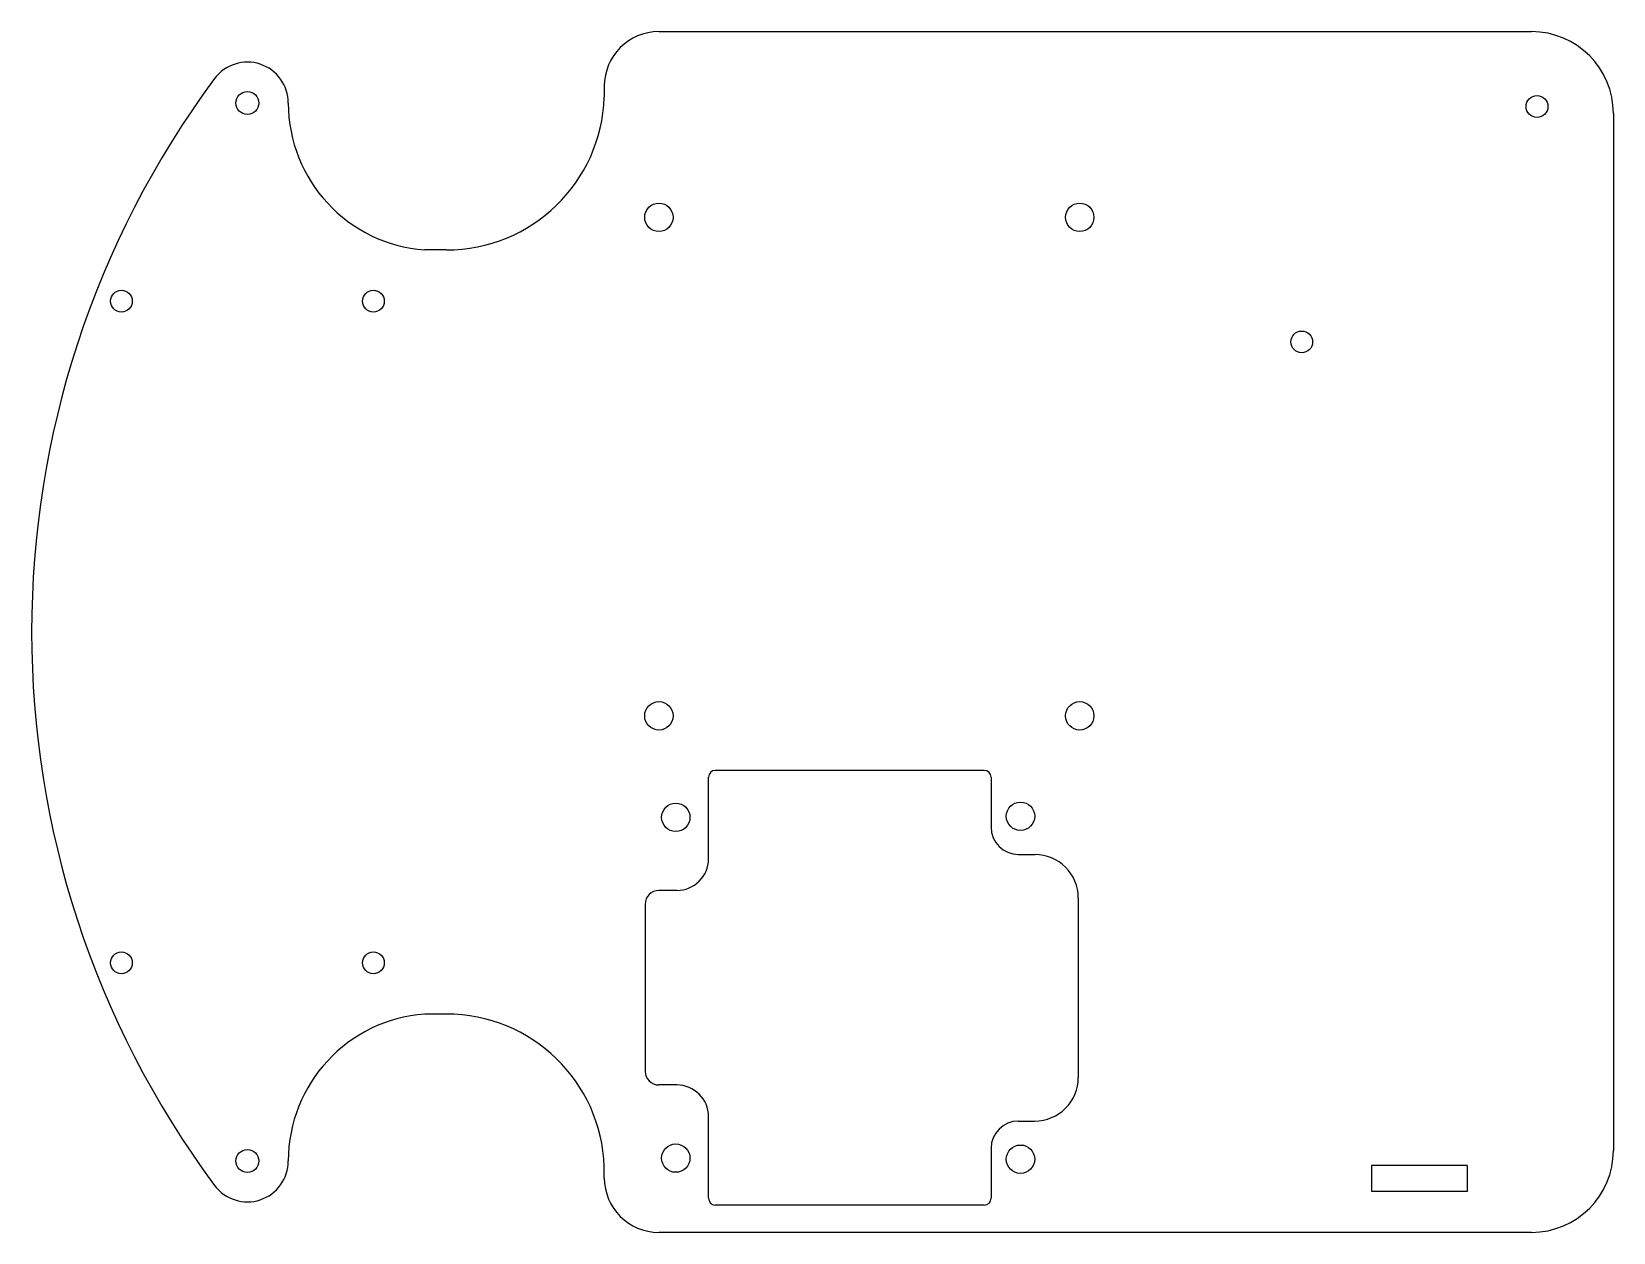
# Model space of a CAD drawing. Header units: inches. Extents: x -3.63 to 3.63, y -2.75 to 2.75.
import ezdxf

# ---------------------------------------------------------------- set-up
doc = ezdxf.new("R2010")
doc.units = ezdxf.units.IN
doc.header["$MEASUREMENT"] = 0

msp = doc.modelspace()

# ---------------------------------------------------------------- linework, layer by layer
at = {"color": 7, "linetype": 'Continuous', "lineweight": 25}
for p, q in [((-0.75, 2.75), (3.25, 2.75)), ((-1, 2.5), (-1, 2.4494)), ((3.625, 2.375), (3.625, -2.375)), ((-1.7243, 1.75), (-1.8231, 1.75)), ((0.7412, -0.634), (-0.4913, -0.634)), ((-0.5225, -1.039), (-0.5225, -0.6653)), ((0.7725, -0.6653), (0.7725, -0.894)), ((0.8975, -1.019), (0.9725, -1.019)), ((-0.6675, -1.184), (-0.75, -1.184)), ((1.1725, -1.219), (1.1725, -2.04)), ((-0.8125, -1.2465), (-0.8125, -2.0125)), ((-1.7243, -1.75), (-1.8231, -1.75)), ((-0.6675, -2.075), (-0.75, -2.075)), ((-0.5225, -2.5938), (-0.5225, -2.22)), ((0.8975, -2.24), (0.9725, -2.24)), ((0.7725, -2.365), (0.7725, -2.5938)), ((-1, -2.5), (-1, -2.4494)), ((2.9546, -2.4445), (2.5171, -2.4445)), ((2.5171, -2.4445), (2.5171, -2.5625)), ((2.9546, -2.4445), (2.9546, -2.5625)), ((2.9546, -2.5625), (2.5171, -2.5625)), ((0.7412, -2.625), (-0.4913, -2.625)), ((3.25, -2.75), (-0.75, -2.75))]:
    msp.add_line(p, q, dxfattribs=at)
for centre, radius in [((-2.636, 2.423), 0.0525), ((3.275, 2.407), 0.05), ((-0.75, 1.8995), 0.065), ((1.1791, 1.8995), 0.065), ((-3.2135, 1.5155), 0.05), ((-2.0585, 1.5155), 0.05), ((2.1967, 1.3287), 0.05), ((-0.75, -0.384), 0.065), ((1.1791, -0.384), 0.065), ((-0.6725, -0.849), 0.065), ((0.9075, -0.844), 0.065), ((-3.2135, -1.5155), 0.05), ((-2.0585, -1.5155), 0.05), ((-2.636, -2.423), 0.0525), ((-0.6725, -2.41), 0.065), ((0.9075, -2.415), 0.065)]:
    msp.add_circle(centre, radius, dxfattribs=at)
for centre, radius, start, end in [((-0.75, 2.5), 0.25, 90, 180), ((3.25, 2.375), 0.375, 0, 90), ((-2.636, 2.423), 0.1875, 0, 143.39278), ((0.6257, 0), 4.2507, 143.39278, 216.60722), ((-1.7737, 2.423), 0.6748, 180, 265.79876), ((-1.7243, 2.4747), 0.7247, 270, 357.99869), ((-0.4913, -0.6653), 0.0312, 90, 180), ((0.7412, -0.6653), 0.0312, 0, 90), ((0.8975, -0.894), 0.125, 180, 270), ((-0.6675, -1.039), 0.145, 270, 0), ((0.9725, -1.219), 0.2, 0, 90), ((-0.75, -1.2465), 0.0625, 90, 180), ((-1.7737, -2.423), 0.6748, 94.20124, 180), ((-1.7243, -2.4747), 0.7247, 2.00131, 90), ((-0.75, -2.0125), 0.0625, 180, 270), ((-0.6675, -2.22), 0.145, 0, 90), ((0.9725, -2.04), 0.2, 270, 0), ((0.8975, -2.365), 0.125, 90, 180), ((3.25, -2.375), 0.375, 270, 0), ((-2.636, -2.423), 0.1875, 216.60722, 0), ((-0.75, -2.5), 0.25, 180, 270), ((-0.4913, -2.5938), 0.0313, 180, 270), ((0.7412, -2.5938), 0.0312, 270, 0)]:
    msp.add_arc(centre, radius, start, end, dxfattribs=at)

doc.saveas('drawing.dxf')
